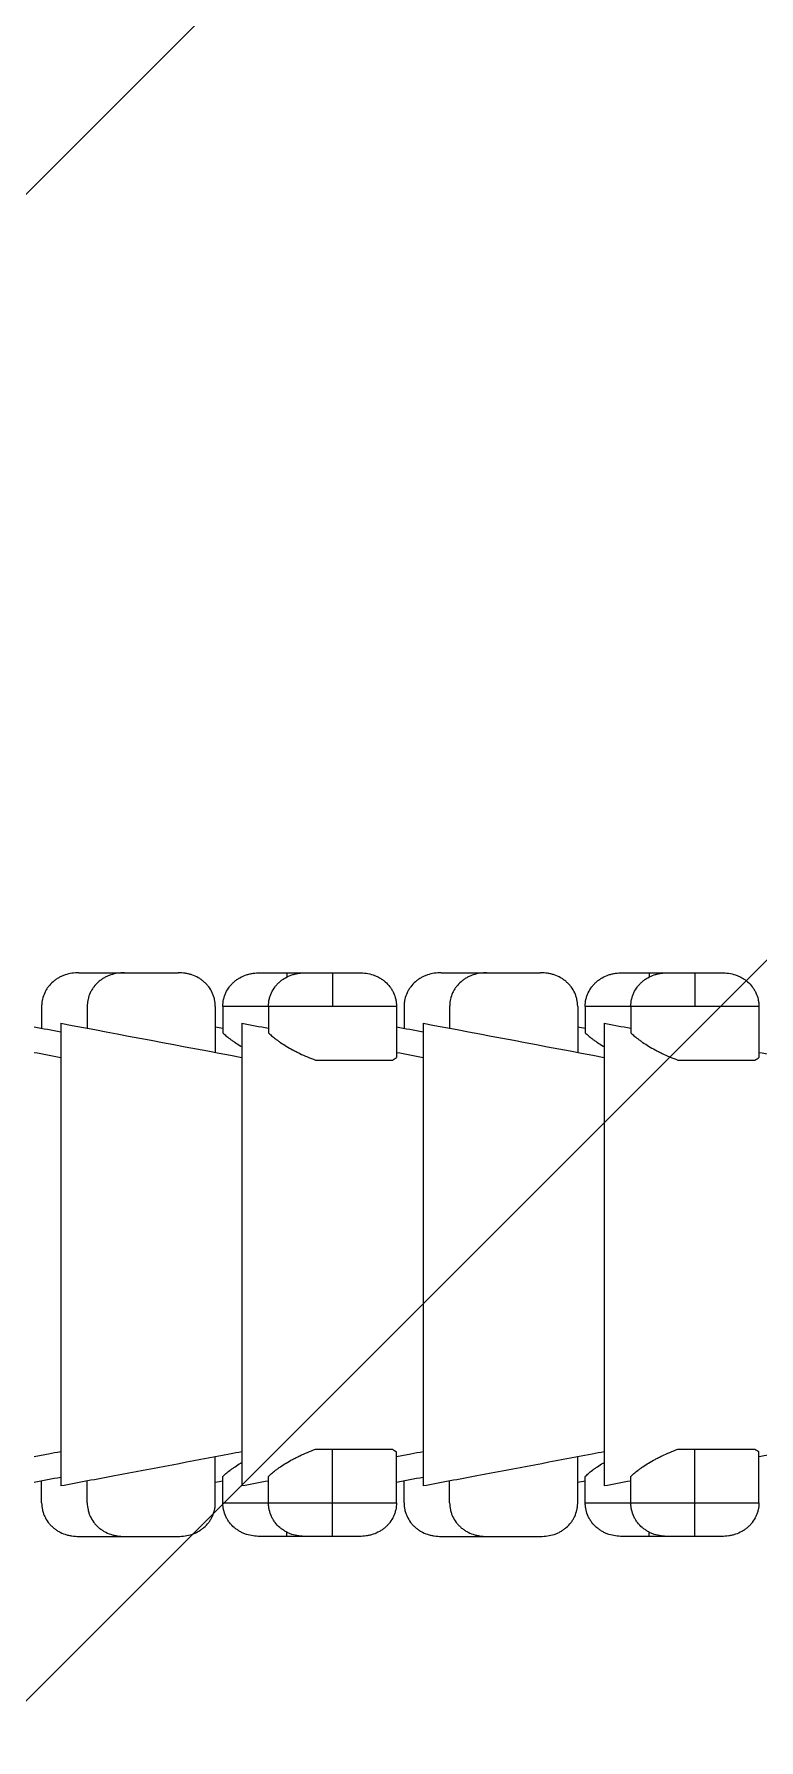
# Model space of a CAD drawing. Header units: millimetres. Extents: x 2433 to 4809, y -10272 to -6912.
# Drawn here: x 4422.41 to 4433.21, y -9092.95 to -9067.53 of the extents above; entities that cross this region are included whole.
import ezdxf

# ---------------------------------------------------------------- set-up
doc = ezdxf.new("R2010")
doc.units = ezdxf.units.MM
doc.layers.add('hatch', color=2, linetype='Continuous')

msp = doc.modelspace()

# ---------------------------------------------------------------- hatches: boundary and pattern name
at = {"layer": 'hatch'}
h = msp.add_hatch(dxfattribs=at)
h.set_pattern_fill('ANSI31', color=256, scale=5)
h.set_pattern_definition([(45, (-10739.184, -4407.476), (-11.22532, 11.22532), [])])
h.paths.add_polyline_path([(4397.573, -9941.356), (4447.573, -9941.356), (4447.573, -7870.79), (4397.573, -7870.79)])

# ---------------------------------------------------------------- linework, layer by layer
at = {"linetype": 'Continuous', "lineweight": 18, "extrusion": (-1, -2.22045e-16, 0)}
for p, q in [((4423.08, -9081.517), (4423.76, -9081.517)), ((4423.76, -9081.517), (4424.56, -9081.517)), ((4425.78, -9081.517), (4426.18, -9081.517)), ((4426.18, -9081.517), (4426.465, -9081.517)), ((4426.46, -9081.517), (4426.86, -9081.517)), ((4426.86, -9081.517), (4427.26, -9081.517)), ((4428.48, -9081.517), (4429.16, -9081.517)), ((4429.16, -9081.517), (4429.96, -9081.517)), ((4431.18, -9081.517), (4431.58, -9081.517)), ((4431.58, -9081.517), (4431.865, -9081.517)), ((4431.86, -9081.517), (4432.26, -9081.517)), ((4432.26, -9081.517), (4432.66, -9081.517)), ((4422.526, -9082.017), (4422.526, -9082.343)), ((4423.206, -9082.017), (4423.206, -9082.343)), ((4425.114, -9082.017), (4425.114, -9082.703)), ((4425.226, -9082.017), (4425.226, -9082.411)), ((4425.906, -9082.017), (4425.906, -9082.411)), ((4427.814, -9082.017), (4427.814, -9082.778)), ((4427.926, -9082.017), (4427.926, -9082.343)), ((4428.606, -9082.017), (4428.606, -9082.343)), ((4430.514, -9082.017), (4430.514, -9082.703)), ((4430.626, -9082.017), (4430.626, -9082.411)), ((4431.306, -9082.017), (4431.306, -9082.411)), ((4433.214, -9082.017), (4433.214, -9082.778)), ((4422.81, -9082.269), (4422.81, -9085.717)), ((4425.51, -9082.269), (4425.51, -9085.717)), ((4428.21, -9082.269), (4428.21, -9085.717)), ((4430.91, -9082.269), (4430.91, -9085.717)), ((4426.608, -9082.817), (4427.752, -9082.817)), ((4432.008, -9082.817), (4433.152, -9082.817)), ((4422.81, -9085.717), (4422.81, -9089.165)), ((4425.51, -9085.717), (4425.51, -9089.165)), ((4428.21, -9085.717), (4428.21, -9089.165)), ((4430.91, -9085.717), (4430.91, -9089.165)), ((4426.608, -9088.617), (4426.86, -9088.617)), ((4426.86, -9088.617), (4427.752, -9088.617)), ((4432.008, -9088.617), (4432.26, -9088.617)), ((4432.26, -9088.617), (4433.152, -9088.617)), ((4425.114, -9089.417), (4425.114, -9088.731)), ((4427.814, -9089.417), (4427.814, -9088.656)), ((4430.514, -9089.417), (4430.514, -9088.731)), ((4433.214, -9089.417), (4433.214, -9088.656)), ((4422.526, -9089.417), (4422.526, -9089.091)), ((4423.206, -9089.417), (4423.206, -9089.091)), ((4425.226, -9089.417), (4425.226, -9089.023)), ((4425.906, -9089.417), (4425.906, -9089.023)), ((4427.926, -9089.417), (4427.926, -9089.091)), ((4428.606, -9089.417), (4428.606, -9089.091)), ((4430.626, -9089.417), (4430.626, -9089.023)), ((4431.306, -9089.417), (4431.306, -9089.023)), ((4423.08, -9089.917), (4423.76, -9089.917)), ((4423.76, -9089.917), (4424.56, -9089.917)), ((4426.18, -9089.917), (4425.78, -9089.917)), ((4426.46, -9089.917), (4426.18, -9089.917)), ((4426.86, -9089.917), (4426.46, -9089.917)), ((4427.26, -9089.917), (4426.86, -9089.917)), ((4428.48, -9089.917), (4429.16, -9089.917)), ((4429.16, -9089.917), (4429.96, -9089.917)), ((4431.58, -9089.917), (4431.18, -9089.917)), ((4431.864, -9089.917), (4431.58, -9089.917)), ((4432.26, -9089.917), (4431.86, -9089.917)), ((4432.66, -9089.917), (4432.26, -9089.917))]:
    msp.add_line(p, q, dxfattribs=at)
at = {"linetype": 'Continuous', "lineweight": 13, "extrusion": (-1, -2.22045e-16, 0)}
for p, q in [((4426.18, -9081.517), (4426.18, -9081.58)), ((4426.86, -9081.517), (4426.86, -9082.017)), ((4431.58, -9081.517), (4431.58, -9081.58)), ((4432.26, -9081.517), (4432.26, -9082.017)), ((4425.902, -9082.017), (4425.226, -9082.017)), ((4426.86, -9082.017), (4425.906, -9082.017)), ((4427.814, -9082.017), (4426.86, -9082.017)), ((4431.302, -9082.017), (4430.626, -9082.017)), ((4432.26, -9082.017), (4431.306, -9082.017)), ((4433.214, -9082.017), (4432.26, -9082.017)), ((4426.86, -9089.417), (4426.86, -9088.617)), ((4432.26, -9089.417), (4432.26, -9088.617)), ((4425.226, -9089.417), (4425.901, -9089.417)), ((4425.906, -9089.417), (4426.86, -9089.417)), ((4426.86, -9089.417), (4427.814, -9089.417)), ((4426.86, -9089.917), (4426.86, -9089.417)), ((4430.626, -9089.417), (4431.301, -9089.417)), ((4431.306, -9089.417), (4432.26, -9089.417)), ((4432.26, -9089.417), (4433.214, -9089.417)), ((4432.26, -9089.917), (4432.26, -9089.417)), ((4426.18, -9089.917), (4426.18, -9089.853)), ((4431.58, -9089.917), (4431.58, -9089.853))]:
    msp.add_line(p, q, dxfattribs=at)
at = {"linetype": 'Continuous', "lineweight": 18}
for points, knots in [([(4423.08, -9081.517), (4423.011, -9081.517), (4422.942, -9081.526), (4422.86, -9081.554), (4422.844, -9081.56), (4422.812, -9081.574), (4422.781, -9081.59), (4422.752, -9081.608), (4422.73, -9081.623), (4422.723, -9081.628), (4422.71, -9081.639), (4422.703, -9081.644), (4422.67, -9081.673), (4422.646, -9081.698), (4422.615, -9081.739), (4422.605, -9081.754), (4422.591, -9081.776), (4422.587, -9081.784), (4422.579, -9081.799), (4422.575, -9081.807), (4422.557, -9081.846), (4422.546, -9081.879), (4422.534, -9081.93), (4422.531, -9081.947), (4422.527, -9081.982), (4422.526, -9082), (4422.526, -9082.017)], [0, 0, 0, 0, 0.25, 0.25, 0.3125, 0.3125, 0.375, 0.4375, 0.4375, 0.46875, 0.46875, 0.5, 0.5, 0.625, 0.625, 0.6875, 0.6875, 0.71875, 0.71875, 0.75, 0.75, 0.875, 0.875, 0.9375, 0.9375, 1, 1, 1, 1]), ([(4423.76, -9081.517), (4423.69, -9081.517), (4423.622, -9081.526), (4423.539, -9081.554), (4423.523, -9081.56), (4423.491, -9081.574), (4423.46, -9081.59), (4423.431, -9081.608), (4423.41, -9081.623), (4423.403, -9081.628), (4423.389, -9081.639), (4423.382, -9081.644), (4423.349, -9081.673), (4423.325, -9081.698), (4423.294, -9081.739), (4423.284, -9081.754), (4423.271, -9081.776), (4423.267, -9081.784), (4423.258, -9081.799), (4423.254, -9081.807), (4423.236, -9081.846), (4423.225, -9081.879), (4423.214, -9081.93), (4423.211, -9081.947), (4423.207, -9081.982), (4423.206, -9082), (4423.206, -9082.017)], [0, 0, 0, 0, 0.25, 0.25, 0.3125, 0.3125, 0.375, 0.4375, 0.4375, 0.46875, 0.46875, 0.5, 0.5, 0.625, 0.625, 0.6875, 0.6875, 0.71875, 0.71875, 0.75, 0.75, 0.875, 0.875, 0.9375, 0.9375, 1, 1, 1, 1]), ([(4425.114, -9082.017), (4425.114, -9081.982), (4425.11, -9081.948), (4425.099, -9081.897), (4425.094, -9081.88), (4425.083, -9081.847), (4425.076, -9081.831), (4425.055, -9081.784), (4425.037, -9081.754), (4425.01, -9081.72), (4425.005, -9081.713), (4424.994, -9081.699), (4424.976, -9081.68), (4424.945, -9081.65), (4424.918, -9081.629), (4424.89, -9081.609), (4424.875, -9081.599), (4424.829, -9081.574), (4424.798, -9081.56), (4424.748, -9081.543), (4424.732, -9081.539), (4424.698, -9081.53), (4424.681, -9081.527), (4424.629, -9081.519), (4424.595, -9081.517), (4424.56, -9081.517)], [0, 0, 0, 0, 0.125, 0.125, 0.1875, 0.1875, 0.25, 0.25, 0.375, 0.375, 0.40625, 0.40625, 0.4375, 0.5, 0.5625, 0.5625, 0.625, 0.625, 0.75, 0.75, 0.8125, 0.8125, 0.875, 0.875, 1, 1, 1, 1]), ([(4425.226, -9082.017), (4425.226, -9081.982), (4425.23, -9081.948), (4425.241, -9081.897), (4425.246, -9081.88), (4425.257, -9081.847), (4425.264, -9081.831), (4425.286, -9081.784), (4425.303, -9081.754), (4425.33, -9081.72), (4425.335, -9081.713), (4425.346, -9081.699), (4425.364, -9081.68), (4425.395, -9081.65), (4425.422, -9081.629), (4425.451, -9081.609), (4425.465, -9081.599), (4425.511, -9081.574), (4425.542, -9081.56), (4425.592, -9081.543), (4425.609, -9081.539), (4425.643, -9081.53), (4425.66, -9081.527), (4425.711, -9081.519), (4425.745, -9081.517), (4425.78, -9081.517)], [0, 0, 0, 0, 0.125, 0.125, 0.1875, 0.1875, 0.25, 0.25, 0.375, 0.375, 0.40625, 0.40625, 0.4375, 0.5, 0.5625, 0.5625, 0.625, 0.625, 0.75, 0.75, 0.8125, 0.8125, 0.875, 0.875, 1, 1, 1, 1]), ([(4425.906, -9082.017), (4425.906, -9081.982), (4425.91, -9081.948), (4425.921, -9081.897), (4425.926, -9081.88), (4425.937, -9081.847), (4425.943, -9081.831), (4425.965, -9081.784), (4425.983, -9081.754), (4426.009, -9081.72), (4426.015, -9081.713), (4426.026, -9081.699), (4426.043, -9081.68), (4426.074, -9081.65), (4426.102, -9081.629), (4426.13, -9081.609), (4426.145, -9081.599), (4426.19, -9081.574), (4426.222, -9081.56), (4426.271, -9081.543), (4426.288, -9081.539), (4426.322, -9081.53), (4426.339, -9081.527), (4426.39, -9081.519), (4426.425, -9081.517), (4426.46, -9081.517)], [0, 0, 0, 0, 0.125, 0.125, 0.1875, 0.1875, 0.25, 0.25, 0.375, 0.375, 0.40625, 0.40625, 0.4375, 0.5, 0.5625, 0.5625, 0.625, 0.625, 0.75, 0.75, 0.8125, 0.8125, 0.875, 0.875, 1, 1, 1, 1]), ([(4427.26, -9081.517), (4427.33, -9081.517), (4427.398, -9081.526), (4427.48, -9081.554), (4427.497, -9081.56), (4427.528, -9081.574), (4427.559, -9081.59), (4427.589, -9081.608), (4427.61, -9081.623), (4427.617, -9081.628), (4427.631, -9081.639), (4427.637, -9081.644), (4427.671, -9081.673), (4427.694, -9081.698), (4427.726, -9081.739), (4427.735, -9081.754), (4427.749, -9081.776), (4427.753, -9081.784), (4427.761, -9081.799), (4427.765, -9081.807), (4427.784, -9081.846), (4427.795, -9081.879), (4427.806, -9081.93), (4427.809, -9081.947), (4427.813, -9081.982), (4427.814, -9082), (4427.814, -9082.017)], [0, 0, 0, 0, 0.25, 0.25, 0.3125, 0.3125, 0.375, 0.4375, 0.4375, 0.46875, 0.46875, 0.5, 0.5, 0.625, 0.625, 0.6875, 0.6875, 0.71875, 0.71875, 0.75, 0.75, 0.875, 0.875, 0.9375, 0.9375, 1, 1, 1, 1]), ([(4428.48, -9081.517), (4428.411, -9081.517), (4428.342, -9081.526), (4428.26, -9081.554), (4428.244, -9081.56), (4428.212, -9081.574), (4428.181, -9081.59), (4428.152, -9081.608), (4428.13, -9081.623), (4428.123, -9081.628), (4428.11, -9081.639), (4428.103, -9081.644), (4428.07, -9081.673), (4428.046, -9081.698), (4428.015, -9081.739), (4428.005, -9081.754), (4427.991, -9081.776), (4427.987, -9081.784), (4427.979, -9081.799), (4427.975, -9081.807), (4427.957, -9081.846), (4427.946, -9081.879), (4427.934, -9081.93), (4427.931, -9081.947), (4427.927, -9081.982), (4427.926, -9082), (4427.926, -9082.017)], [0, 0, 0, 0, 0.25, 0.25, 0.3125, 0.3125, 0.375, 0.4375, 0.4375, 0.46875, 0.46875, 0.5, 0.5, 0.625, 0.625, 0.6875, 0.6875, 0.71875, 0.71875, 0.75, 0.75, 0.875, 0.875, 0.9375, 0.9375, 1, 1, 1, 1]), ([(4429.16, -9081.517), (4429.09, -9081.517), (4429.022, -9081.526), (4428.939, -9081.554), (4428.923, -9081.56), (4428.891, -9081.574), (4428.86, -9081.59), (4428.831, -9081.608), (4428.81, -9081.623), (4428.803, -9081.628), (4428.789, -9081.639), (4428.782, -9081.644), (4428.749, -9081.673), (4428.725, -9081.698), (4428.694, -9081.739), (4428.684, -9081.754), (4428.671, -9081.776), (4428.667, -9081.784), (4428.658, -9081.799), (4428.654, -9081.807), (4428.636, -9081.846), (4428.625, -9081.879), (4428.614, -9081.93), (4428.611, -9081.947), (4428.607, -9081.982), (4428.606, -9082), (4428.606, -9082.017)], [0, 0, 0, 0, 0.25, 0.25, 0.3125, 0.3125, 0.375, 0.4375, 0.4375, 0.46875, 0.46875, 0.5, 0.5, 0.625, 0.625, 0.6875, 0.6875, 0.71875, 0.71875, 0.75, 0.75, 0.875, 0.875, 0.9375, 0.9375, 1, 1, 1, 1]), ([(4430.514, -9082.017), (4430.514, -9081.982), (4430.51, -9081.948), (4430.499, -9081.897), (4430.494, -9081.88), (4430.483, -9081.847), (4430.476, -9081.831), (4430.455, -9081.784), (4430.437, -9081.754), (4430.41, -9081.72), (4430.405, -9081.713), (4430.394, -9081.699), (4430.376, -9081.68), (4430.345, -9081.65), (4430.318, -9081.629), (4430.29, -9081.609), (4430.275, -9081.599), (4430.229, -9081.574), (4430.198, -9081.56), (4430.148, -9081.543), (4430.132, -9081.539), (4430.098, -9081.53), (4430.081, -9081.527), (4430.029, -9081.519), (4429.995, -9081.517), (4429.96, -9081.517)], [0, 0, 0, 0, 0.125, 0.125, 0.1875, 0.1875, 0.25, 0.25, 0.375, 0.375, 0.40625, 0.40625, 0.4375, 0.5, 0.5625, 0.5625, 0.625, 0.625, 0.75, 0.75, 0.8125, 0.8125, 0.875, 0.875, 1, 1, 1, 1]), ([(4430.626, -9082.017), (4430.626, -9081.982), (4430.63, -9081.948), (4430.641, -9081.897), (4430.646, -9081.88), (4430.657, -9081.847), (4430.664, -9081.831), (4430.686, -9081.784), (4430.703, -9081.754), (4430.73, -9081.72), (4430.735, -9081.713), (4430.746, -9081.699), (4430.764, -9081.68), (4430.795, -9081.65), (4430.822, -9081.629), (4430.851, -9081.609), (4430.865, -9081.599), (4430.911, -9081.574), (4430.942, -9081.56), (4430.992, -9081.543), (4431.009, -9081.539), (4431.043, -9081.53), (4431.06, -9081.527), (4431.111, -9081.519), (4431.145, -9081.517), (4431.18, -9081.517)], [0, 0, 0, 0, 0.125, 0.125, 0.1875, 0.1875, 0.25, 0.25, 0.375, 0.375, 0.40625, 0.40625, 0.4375, 0.5, 0.5625, 0.5625, 0.625, 0.625, 0.75, 0.75, 0.8125, 0.8125, 0.875, 0.875, 1, 1, 1, 1]), ([(4431.306, -9082.017), (4431.306, -9081.982), (4431.31, -9081.948), (4431.321, -9081.897), (4431.326, -9081.88), (4431.337, -9081.847), (4431.343, -9081.831), (4431.365, -9081.784), (4431.383, -9081.754), (4431.409, -9081.72), (4431.415, -9081.713), (4431.426, -9081.699), (4431.443, -9081.68), (4431.474, -9081.65), (4431.502, -9081.629), (4431.53, -9081.609), (4431.545, -9081.599), (4431.59, -9081.574), (4431.622, -9081.56), (4431.671, -9081.543), (4431.688, -9081.539), (4431.722, -9081.53), (4431.739, -9081.527), (4431.79, -9081.519), (4431.825, -9081.517), (4431.86, -9081.517)], [0, 0, 0, 0, 0.125, 0.125, 0.1875, 0.1875, 0.25, 0.25, 0.375, 0.375, 0.40625, 0.40625, 0.4375, 0.5, 0.5625, 0.5625, 0.625, 0.625, 0.75, 0.75, 0.8125, 0.8125, 0.875, 0.875, 1, 1, 1, 1]), ([(4432.66, -9081.517), (4432.73, -9081.517), (4432.798, -9081.526), (4432.88, -9081.554), (4432.897, -9081.56), (4432.928, -9081.574), (4432.959, -9081.59), (4432.989, -9081.608), (4433.01, -9081.623), (4433.017, -9081.628), (4433.031, -9081.639), (4433.037, -9081.644), (4433.071, -9081.673), (4433.094, -9081.698), (4433.126, -9081.739), (4433.135, -9081.754), (4433.149, -9081.776), (4433.153, -9081.784), (4433.161, -9081.799), (4433.165, -9081.807), (4433.184, -9081.846), (4433.195, -9081.879), (4433.206, -9081.93), (4433.209, -9081.947), (4433.213, -9081.982), (4433.214, -9082), (4433.214, -9082.017)], [0, 0, 0, 0, 0.25, 0.25, 0.3125, 0.3125, 0.375, 0.4375, 0.4375, 0.46875, 0.46875, 0.5, 0.5, 0.625, 0.625, 0.6875, 0.6875, 0.71875, 0.71875, 0.75, 0.75, 0.875, 0.875, 0.9375, 0.9375, 1, 1, 1, 1]), ([(4425.226, -9082.411), (4425.24, -9082.425), (4425.255, -9082.439), (4425.291, -9082.47), (4425.311, -9082.487), (4425.344, -9082.512), (4425.356, -9082.521), (4425.381, -9082.538), (4425.394, -9082.547), (4425.434, -9082.574), (4425.462, -9082.592), (4425.495, -9082.612), (4425.497, -9082.614), (4425.5, -9082.615)], [0, 0, 0, 0, 0.244671, 0.244671, 0.489341, 0.489341, 0.611677, 0.611677, 0.734012, 0.734012, 0.978683, 0.978683, 1, 1, 1, 1]), ([(4425.906, -9082.411), (4425.919, -9082.425), (4425.935, -9082.439), (4425.97, -9082.47), (4425.99, -9082.487), (4426.024, -9082.512), (4426.036, -9082.521), (4426.06, -9082.538), (4426.073, -9082.547), (4426.113, -9082.574), (4426.141, -9082.592), (4426.201, -9082.629), (4426.233, -9082.647), (4426.283, -9082.674), (4426.301, -9082.683), (4426.336, -9082.701), (4426.354, -9082.71), (4426.409, -9082.737), (4426.447, -9082.754), (4426.525, -9082.787), (4426.566, -9082.802), (4426.608, -9082.817)], [0, 0, 0, 0, 0.125, 0.125, 0.25, 0.25, 0.3125, 0.3125, 0.375, 0.375, 0.5, 0.5, 0.625, 0.625, 0.6875, 0.6875, 0.75, 0.75, 0.875, 0.875, 1, 1, 1, 1]), ([(4430.626, -9082.411), (4430.64, -9082.425), (4430.655, -9082.439), (4430.691, -9082.47), (4430.711, -9082.487), (4430.744, -9082.512), (4430.756, -9082.521), (4430.781, -9082.538), (4430.794, -9082.547), (4430.834, -9082.574), (4430.862, -9082.592), (4430.895, -9082.612), (4430.897, -9082.614), (4430.9, -9082.615)], [0, 0, 0, 0, 0.244671, 0.244671, 0.489341, 0.489341, 0.611677, 0.611677, 0.734012, 0.734012, 0.978683, 0.978683, 1, 1, 1, 1]), ([(4431.306, -9082.411), (4431.319, -9082.425), (4431.335, -9082.439), (4431.37, -9082.47), (4431.39, -9082.487), (4431.424, -9082.512), (4431.436, -9082.521), (4431.46, -9082.538), (4431.473, -9082.547), (4431.513, -9082.574), (4431.541, -9082.592), (4431.601, -9082.629), (4431.633, -9082.647), (4431.683, -9082.674), (4431.701, -9082.683), (4431.736, -9082.701), (4431.754, -9082.71), (4431.809, -9082.737), (4431.847, -9082.754), (4431.925, -9082.787), (4431.966, -9082.802), (4432.008, -9082.817)], [0, 0, 0, 0, 0.125, 0.125, 0.25, 0.25, 0.3125, 0.3125, 0.375, 0.375, 0.5, 0.5, 0.625, 0.625, 0.6875, 0.6875, 0.75, 0.75, 0.875, 0.875, 1, 1, 1, 1]), ([(4425.906, -9089.023), (4425.919, -9089.01), (4425.935, -9088.995), (4425.97, -9088.964), (4425.99, -9088.947), (4426.024, -9088.922), (4426.036, -9088.913), (4426.06, -9088.896), (4426.073, -9088.887), (4426.113, -9088.86), (4426.141, -9088.842), (4426.201, -9088.805), (4426.233, -9088.787), (4426.283, -9088.76), (4426.301, -9088.751), (4426.336, -9088.733), (4426.354, -9088.724), (4426.409, -9088.697), (4426.447, -9088.68), (4426.525, -9088.648), (4426.566, -9088.632), (4426.608, -9088.617)], [0, 0, 0, 0, 0.125, 0.125, 0.25, 0.25, 0.3125, 0.3125, 0.375, 0.375, 0.5, 0.5, 0.625, 0.625, 0.6875, 0.6875, 0.75, 0.75, 0.875, 0.875, 1, 1, 1, 1]), ([(4431.306, -9089.023), (4431.319, -9089.01), (4431.335, -9088.995), (4431.37, -9088.964), (4431.39, -9088.947), (4431.424, -9088.922), (4431.436, -9088.913), (4431.46, -9088.896), (4431.473, -9088.887), (4431.513, -9088.86), (4431.541, -9088.842), (4431.601, -9088.805), (4431.633, -9088.787), (4431.683, -9088.76), (4431.701, -9088.751), (4431.736, -9088.733), (4431.754, -9088.724), (4431.809, -9088.697), (4431.847, -9088.68), (4431.925, -9088.648), (4431.966, -9088.632), (4432.008, -9088.617)], [0, 0, 0, 0, 0.125, 0.125, 0.25, 0.25, 0.3125, 0.3125, 0.375, 0.375, 0.5, 0.5, 0.625, 0.625, 0.6875, 0.6875, 0.75, 0.75, 0.875, 0.875, 1, 1, 1, 1]), ([(4422.81, -9088.656), (4422.749, -9088.668), (4422.688, -9088.679), (4422.556, -9088.704), (4422.485, -9088.718), (4422.414, -9088.731)], [0, 0, 0, 0, 0.459752, 0.459752, 1, 1, 1, 1]), ([(4425.51, -9088.656), (4425.449, -9088.668), (4425.388, -9088.679), (4424.756, -9088.799), (4424.184, -9088.907), (4423.345, -9089.065), (4423.077, -9089.115), (4422.81, -9089.165)], [0, 0, 0, 0, 0.067447, 0.067447, 0.702741, 0.702741, 1, 1, 1, 1]), ([(4425.226, -9089.023), (4425.24, -9089.01), (4425.255, -9088.995), (4425.291, -9088.964), (4425.311, -9088.947), (4425.344, -9088.922), (4425.356, -9088.913), (4425.381, -9088.896), (4425.394, -9088.887), (4425.434, -9088.86), (4425.462, -9088.842), (4425.495, -9088.822), (4425.497, -9088.821), (4425.5, -9088.819)], [0, 0, 0, 0, 0.244671, 0.244671, 0.489341, 0.489341, 0.611677, 0.611677, 0.734012, 0.734012, 0.978683, 0.978683, 1, 1, 1, 1]), ([(4428.21, -9088.656), (4428.149, -9088.668), (4428.088, -9088.679), (4427.956, -9088.704), (4427.885, -9088.718), (4427.814, -9088.731)], [0, 0, 0, 0, 0.459752, 0.459752, 1, 1, 1, 1]), ([(4430.91, -9088.656), (4430.849, -9088.668), (4430.788, -9088.679), (4430.156, -9088.799), (4429.584, -9088.907), (4428.745, -9089.065), (4428.477, -9089.115), (4428.21, -9089.165)], [0, 0, 0, 0, 0.067447, 0.067447, 0.702741, 0.702741, 1, 1, 1, 1]), ([(4430.626, -9089.023), (4430.64, -9089.01), (4430.655, -9088.995), (4430.691, -9088.964), (4430.711, -9088.947), (4430.744, -9088.922), (4430.756, -9088.913), (4430.781, -9088.896), (4430.794, -9088.887), (4430.834, -9088.86), (4430.862, -9088.842), (4430.895, -9088.822), (4430.897, -9088.821), (4430.9, -9088.819)], [0, 0, 0, 0, 0.244671, 0.244671, 0.489341, 0.489341, 0.611677, 0.611677, 0.734012, 0.734012, 0.978683, 0.978683, 1, 1, 1, 1]), ([(4433.61, -9088.656), (4433.549, -9088.668), (4433.488, -9088.679), (4433.356, -9088.704), (4433.285, -9088.718), (4433.214, -9088.731)], [0, 0, 0, 0, 0.459752, 0.459752, 1, 1, 1, 1]), ([(4422.526, -9089.417), (4422.526, -9089.452), (4422.53, -9089.486), (4422.541, -9089.537), (4422.546, -9089.554), (4422.557, -9089.587), (4422.564, -9089.603), (4422.586, -9089.65), (4422.603, -9089.68), (4422.63, -9089.715), (4422.635, -9089.721), (4422.646, -9089.735), (4422.664, -9089.754), (4422.695, -9089.784), (4422.722, -9089.805), (4422.751, -9089.825), (4422.765, -9089.835), (4422.811, -9089.86), (4422.842, -9089.874), (4422.892, -9089.891), (4422.909, -9089.896), (4422.943, -9089.904), (4422.96, -9089.907), (4423.011, -9089.915), (4423.045, -9089.917), (4423.08, -9089.917)], [0, 0, 0, 0, 0.125, 0.125, 0.1875, 0.1875, 0.25, 0.25, 0.375, 0.375, 0.40625, 0.40625, 0.4375, 0.5, 0.5625, 0.5625, 0.625, 0.625, 0.75, 0.75, 0.8125, 0.8125, 0.875, 0.875, 1, 1, 1, 1]), ([(4423.206, -9089.417), (4423.206, -9089.452), (4423.21, -9089.486), (4423.221, -9089.537), (4423.226, -9089.554), (4423.237, -9089.587), (4423.243, -9089.603), (4423.265, -9089.65), (4423.283, -9089.68), (4423.309, -9089.715), (4423.315, -9089.721), (4423.326, -9089.735), (4423.343, -9089.754), (4423.374, -9089.784), (4423.402, -9089.805), (4423.43, -9089.825), (4423.445, -9089.835), (4423.49, -9089.86), (4423.522, -9089.874), (4423.571, -9089.891), (4423.588, -9089.896), (4423.622, -9089.904), (4423.639, -9089.907), (4423.69, -9089.915), (4423.725, -9089.917), (4423.76, -9089.917)], [0, 0, 0, 0, 0.125, 0.125, 0.1875, 0.1875, 0.25, 0.25, 0.375, 0.375, 0.40625, 0.40625, 0.4375, 0.5, 0.5625, 0.5625, 0.625, 0.625, 0.75, 0.75, 0.8125, 0.8125, 0.875, 0.875, 1, 1, 1, 1]), ([(4424.56, -9089.917), (4424.63, -9089.917), (4424.698, -9089.908), (4424.78, -9089.88), (4424.797, -9089.874), (4424.828, -9089.86), (4424.859, -9089.844), (4424.889, -9089.826), (4424.91, -9089.811), (4424.917, -9089.806), (4424.931, -9089.795), (4424.937, -9089.79), (4424.971, -9089.761), (4424.994, -9089.736), (4425.026, -9089.695), (4425.035, -9089.68), (4425.049, -9089.658), (4425.053, -9089.65), (4425.061, -9089.635), (4425.065, -9089.627), (4425.084, -9089.588), (4425.095, -9089.555), (4425.106, -9089.504), (4425.109, -9089.487), (4425.113, -9089.452), (4425.114, -9089.435), (4425.114, -9089.417)], [0, 0, 0, 0, 0.25, 0.25, 0.3125, 0.3125, 0.375, 0.4375, 0.4375, 0.46875, 0.46875, 0.5, 0.5, 0.625, 0.625, 0.6875, 0.6875, 0.71875, 0.71875, 0.75, 0.75, 0.875, 0.875, 0.9375, 0.9375, 1, 1, 1, 1]), ([(4425.78, -9089.917), (4425.711, -9089.917), (4425.642, -9089.908), (4425.56, -9089.88), (4425.544, -9089.874), (4425.512, -9089.86), (4425.481, -9089.844), (4425.452, -9089.826), (4425.43, -9089.811), (4425.423, -9089.806), (4425.41, -9089.795), (4425.403, -9089.79), (4425.37, -9089.761), (4425.346, -9089.736), (4425.315, -9089.695), (4425.305, -9089.68), (4425.291, -9089.658), (4425.287, -9089.65), (4425.279, -9089.635), (4425.275, -9089.627), (4425.257, -9089.588), (4425.246, -9089.555), (4425.234, -9089.504), (4425.231, -9089.487), (4425.227, -9089.452), (4425.226, -9089.435), (4425.226, -9089.417)], [0, 0, 0, 0, 0.25, 0.25, 0.3125, 0.3125, 0.375, 0.4375, 0.4375, 0.46875, 0.46875, 0.5, 0.5, 0.625, 0.625, 0.6875, 0.6875, 0.71875, 0.71875, 0.75, 0.75, 0.875, 0.875, 0.9375, 0.9375, 1, 1, 1, 1]), ([(4426.46, -9089.917), (4426.39, -9089.917), (4426.322, -9089.908), (4426.239, -9089.88), (4426.223, -9089.874), (4426.191, -9089.86), (4426.16, -9089.844), (4426.131, -9089.826), (4426.11, -9089.811), (4426.103, -9089.806), (4426.089, -9089.795), (4426.082, -9089.79), (4426.049, -9089.761), (4426.025, -9089.736), (4425.994, -9089.695), (4425.984, -9089.68), (4425.971, -9089.658), (4425.967, -9089.65), (4425.958, -9089.635), (4425.954, -9089.627), (4425.936, -9089.588), (4425.925, -9089.555), (4425.914, -9089.504), (4425.911, -9089.487), (4425.907, -9089.452), (4425.906, -9089.435), (4425.906, -9089.417)], [0, 0, 0, 0, 0.25, 0.25, 0.3125, 0.3125, 0.375, 0.4375, 0.4375, 0.46875, 0.46875, 0.5, 0.5, 0.625, 0.625, 0.6875, 0.6875, 0.71875, 0.71875, 0.75, 0.75, 0.875, 0.875, 0.9375, 0.9375, 1, 1, 1, 1]), ([(4427.814, -9089.417), (4427.814, -9089.452), (4427.81, -9089.486), (4427.799, -9089.537), (4427.794, -9089.554), (4427.783, -9089.587), (4427.776, -9089.603), (4427.755, -9089.65), (4427.737, -9089.68), (4427.71, -9089.715), (4427.705, -9089.721), (4427.694, -9089.735), (4427.676, -9089.754), (4427.645, -9089.784), (4427.618, -9089.805), (4427.59, -9089.825), (4427.575, -9089.835), (4427.529, -9089.86), (4427.498, -9089.874), (4427.448, -9089.891), (4427.432, -9089.896), (4427.398, -9089.904), (4427.381, -9089.907), (4427.329, -9089.915), (4427.295, -9089.917), (4427.26, -9089.917)], [0, 0, 0, 0, 0.125, 0.125, 0.1875, 0.1875, 0.25, 0.25, 0.375, 0.375, 0.40625, 0.40625, 0.4375, 0.5, 0.5625, 0.5625, 0.625, 0.625, 0.75, 0.75, 0.8125, 0.8125, 0.875, 0.875, 1, 1, 1, 1]), ([(4427.926, -9089.417), (4427.926, -9089.452), (4427.93, -9089.486), (4427.941, -9089.537), (4427.946, -9089.554), (4427.957, -9089.587), (4427.964, -9089.603), (4427.986, -9089.65), (4428.003, -9089.68), (4428.03, -9089.715), (4428.035, -9089.721), (4428.046, -9089.735), (4428.064, -9089.754), (4428.095, -9089.784), (4428.122, -9089.805), (4428.151, -9089.825), (4428.165, -9089.835), (4428.211, -9089.86), (4428.242, -9089.874), (4428.292, -9089.891), (4428.309, -9089.896), (4428.343, -9089.904), (4428.36, -9089.907), (4428.411, -9089.915), (4428.445, -9089.917), (4428.48, -9089.917)], [0, 0, 0, 0, 0.125, 0.125, 0.1875, 0.1875, 0.25, 0.25, 0.375, 0.375, 0.40625, 0.40625, 0.4375, 0.5, 0.5625, 0.5625, 0.625, 0.625, 0.75, 0.75, 0.8125, 0.8125, 0.875, 0.875, 1, 1, 1, 1]), ([(4428.606, -9089.417), (4428.606, -9089.452), (4428.61, -9089.486), (4428.621, -9089.537), (4428.626, -9089.554), (4428.637, -9089.587), (4428.643, -9089.603), (4428.665, -9089.65), (4428.683, -9089.68), (4428.709, -9089.715), (4428.715, -9089.721), (4428.726, -9089.735), (4428.743, -9089.754), (4428.774, -9089.784), (4428.802, -9089.805), (4428.83, -9089.825), (4428.845, -9089.835), (4428.89, -9089.86), (4428.922, -9089.874), (4428.971, -9089.891), (4428.988, -9089.896), (4429.022, -9089.904), (4429.039, -9089.907), (4429.09, -9089.915), (4429.125, -9089.917), (4429.16, -9089.917)], [0, 0, 0, 0, 0.125, 0.125, 0.1875, 0.1875, 0.25, 0.25, 0.375, 0.375, 0.40625, 0.40625, 0.4375, 0.5, 0.5625, 0.5625, 0.625, 0.625, 0.75, 0.75, 0.8125, 0.8125, 0.875, 0.875, 1, 1, 1, 1]), ([(4429.96, -9089.917), (4430.03, -9089.917), (4430.098, -9089.908), (4430.18, -9089.88), (4430.197, -9089.874), (4430.228, -9089.86), (4430.259, -9089.844), (4430.289, -9089.826), (4430.31, -9089.811), (4430.317, -9089.806), (4430.331, -9089.795), (4430.337, -9089.79), (4430.371, -9089.761), (4430.394, -9089.736), (4430.426, -9089.695), (4430.435, -9089.68), (4430.449, -9089.658), (4430.453, -9089.65), (4430.461, -9089.635), (4430.465, -9089.627), (4430.484, -9089.588), (4430.495, -9089.555), (4430.506, -9089.504), (4430.509, -9089.487), (4430.513, -9089.452), (4430.514, -9089.435), (4430.514, -9089.417)], [0, 0, 0, 0, 0.25, 0.25, 0.3125, 0.3125, 0.375, 0.4375, 0.4375, 0.46875, 0.46875, 0.5, 0.5, 0.625, 0.625, 0.6875, 0.6875, 0.71875, 0.71875, 0.75, 0.75, 0.875, 0.875, 0.9375, 0.9375, 1, 1, 1, 1]), ([(4431.18, -9089.917), (4431.111, -9089.917), (4431.042, -9089.908), (4430.96, -9089.88), (4430.944, -9089.874), (4430.912, -9089.86), (4430.881, -9089.844), (4430.852, -9089.826), (4430.83, -9089.811), (4430.823, -9089.806), (4430.81, -9089.795), (4430.803, -9089.79), (4430.77, -9089.761), (4430.746, -9089.736), (4430.715, -9089.695), (4430.705, -9089.68), (4430.691, -9089.658), (4430.687, -9089.65), (4430.679, -9089.635), (4430.675, -9089.627), (4430.657, -9089.588), (4430.646, -9089.555), (4430.634, -9089.504), (4430.631, -9089.487), (4430.627, -9089.452), (4430.626, -9089.435), (4430.626, -9089.417)], [0, 0, 0, 0, 0.25, 0.25, 0.3125, 0.3125, 0.375, 0.4375, 0.4375, 0.46875, 0.46875, 0.5, 0.5, 0.625, 0.625, 0.6875, 0.6875, 0.71875, 0.71875, 0.75, 0.75, 0.875, 0.875, 0.9375, 0.9375, 1, 1, 1, 1]), ([(4431.86, -9089.917), (4431.79, -9089.917), (4431.722, -9089.908), (4431.639, -9089.88), (4431.623, -9089.874), (4431.591, -9089.86), (4431.56, -9089.844), (4431.531, -9089.826), (4431.51, -9089.811), (4431.503, -9089.806), (4431.489, -9089.795), (4431.482, -9089.79), (4431.449, -9089.761), (4431.425, -9089.736), (4431.394, -9089.695), (4431.384, -9089.68), (4431.371, -9089.658), (4431.367, -9089.65), (4431.358, -9089.635), (4431.354, -9089.627), (4431.336, -9089.588), (4431.325, -9089.555), (4431.314, -9089.504), (4431.311, -9089.487), (4431.307, -9089.452), (4431.306, -9089.435), (4431.306, -9089.417)], [0, 0, 0, 0, 0.25, 0.25, 0.3125, 0.3125, 0.375, 0.4375, 0.4375, 0.46875, 0.46875, 0.5, 0.5, 0.625, 0.625, 0.6875, 0.6875, 0.71875, 0.71875, 0.75, 0.75, 0.875, 0.875, 0.9375, 0.9375, 1, 1, 1, 1]), ([(4433.214, -9089.417), (4433.214, -9089.452), (4433.21, -9089.486), (4433.199, -9089.537), (4433.194, -9089.554), (4433.183, -9089.587), (4433.176, -9089.603), (4433.155, -9089.65), (4433.137, -9089.68), (4433.11, -9089.715), (4433.105, -9089.721), (4433.094, -9089.735), (4433.076, -9089.754), (4433.045, -9089.784), (4433.018, -9089.805), (4432.99, -9089.825), (4432.975, -9089.835), (4432.929, -9089.86), (4432.898, -9089.874), (4432.848, -9089.891), (4432.832, -9089.896), (4432.798, -9089.904), (4432.781, -9089.907), (4432.729, -9089.915), (4432.695, -9089.917), (4432.66, -9089.917)], [0, 0, 0, 0, 0.125, 0.125, 0.1875, 0.1875, 0.25, 0.25, 0.375, 0.375, 0.40625, 0.40625, 0.4375, 0.5, 0.5625, 0.5625, 0.625, 0.625, 0.75, 0.75, 0.8125, 0.8125, 0.875, 0.875, 1, 1, 1, 1])]:
    msp.add_open_spline(points, degree=3, knots=knots, dxfattribs=at)
for points in [[(4422.414, -9082.322), (4422.546, -9082.347), (4422.678, -9082.372), (4422.81, -9082.397)], [(4422.81, -9082.269), (4423.71, -9082.438), (4424.61, -9082.608), (4425.51, -9082.778)], [(4425.114, -9082.322), (4425.151, -9082.329), (4425.189, -9082.336), (4425.226, -9082.343)], [(4425.51, -9082.269), (4425.642, -9082.294), (4425.774, -9082.319), (4425.906, -9082.343)], [(4427.814, -9082.322), (4427.946, -9082.347), (4428.078, -9082.372), (4428.21, -9082.397)], [(4428.21, -9082.269), (4429.11, -9082.438), (4430.01, -9082.608), (4430.91, -9082.778)], [(4430.514, -9082.322), (4430.551, -9082.329), (4430.589, -9082.336), (4430.626, -9082.343)], [(4430.91, -9082.269), (4431.042, -9082.294), (4431.174, -9082.319), (4431.306, -9082.343)], [(4422.414, -9082.703), (4422.546, -9082.728), (4422.678, -9082.753), (4422.81, -9082.778)], [(4427.814, -9082.703), (4427.946, -9082.728), (4428.078, -9082.753), (4428.21, -9082.778)], [(4433.214, -9082.703), (4433.346, -9082.728), (4433.478, -9082.753), (4433.61, -9082.778)], [(4427.752, -9082.817), (4427.777, -9082.804), (4427.797, -9082.791), (4427.814, -9082.778)], [(4433.152, -9082.817), (4433.177, -9082.804), (4433.197, -9082.791), (4433.214, -9082.778)], [(4426.608, -9088.617), (4426.732, -9088.617), (4426.856, -9088.617), (4426.979, -9088.617)], [(4427.752, -9088.617), (4427.777, -9088.63), (4427.797, -9088.643), (4427.814, -9088.656)], [(4432.008, -9088.617), (4432.132, -9088.617), (4432.256, -9088.617), (4432.379, -9088.617)], [(4433.152, -9088.617), (4433.177, -9088.63), (4433.197, -9088.643), (4433.214, -9088.656)], [(4422.81, -9089.037), (4422.678, -9089.062), (4422.546, -9089.087), (4422.414, -9089.112)], [(4425.226, -9089.091), (4425.189, -9089.098), (4425.151, -9089.105), (4425.114, -9089.112)], [(4425.906, -9089.091), (4425.774, -9089.116), (4425.642, -9089.14), (4425.51, -9089.165)], [(4428.21, -9089.037), (4428.078, -9089.062), (4427.946, -9089.087), (4427.814, -9089.112)], [(4430.626, -9089.091), (4430.589, -9089.098), (4430.551, -9089.105), (4430.514, -9089.112)], [(4431.306, -9089.091), (4431.174, -9089.116), (4431.042, -9089.14), (4430.91, -9089.165)]]:
    msp.add_open_spline(points, degree=3, dxfattribs=at)

doc.saveas('drawing.dxf')
